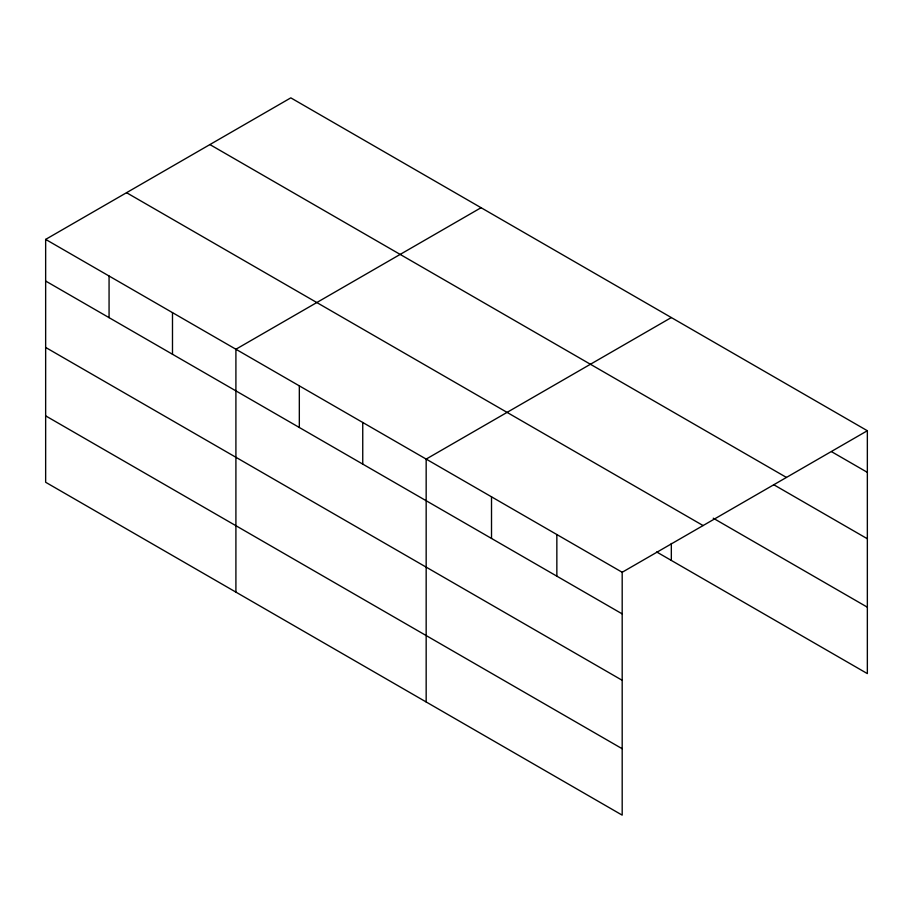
<?xml version="1.0" encoding="UTF-8"?>
<svg xmlns="http://www.w3.org/2000/svg" width="913" height="913" viewBox="0 0 913 913"><rect width="100%" height="100%" fill="white"/><g stroke="black" fill="none" stroke-linecap="round" stroke-linejoin="round"><path stroke-width="1.37" d="M45.65 239.4L622.187 572.268L622.187 815.138L45.65 482.269L45.65 239.4L290.813 97.862L867.35 430.731L867.35 673.6L656.687 551.977M481.071 207.708L235.908 349.245L235.908 592.115M671.329 317.553L426.166 459.091L426.166 701.96M622.187 572.268L867.35 430.731M831.595 451.707L867.35 472.352M209.91 144.574L786.447 477.431M773.653 484.666L867.35 538.761M713.247 518.207L867.35 607.191M126.553 192.7L703.09 525.557M45.65 281.033L622.187 613.89M45.65 347.442L622.187 680.299M45.65 415.86L622.187 748.728M671.329 543.463L671.329 560.422M556.85 534.539L556.85 576.171M491.514 496.82L491.514 538.442M362.746 422.479L362.746 464.101M299.327 385.868L299.327 427.489M172.489 312.634L172.489 354.255M109.069 276.023L109.069 317.644"/></g></svg>
